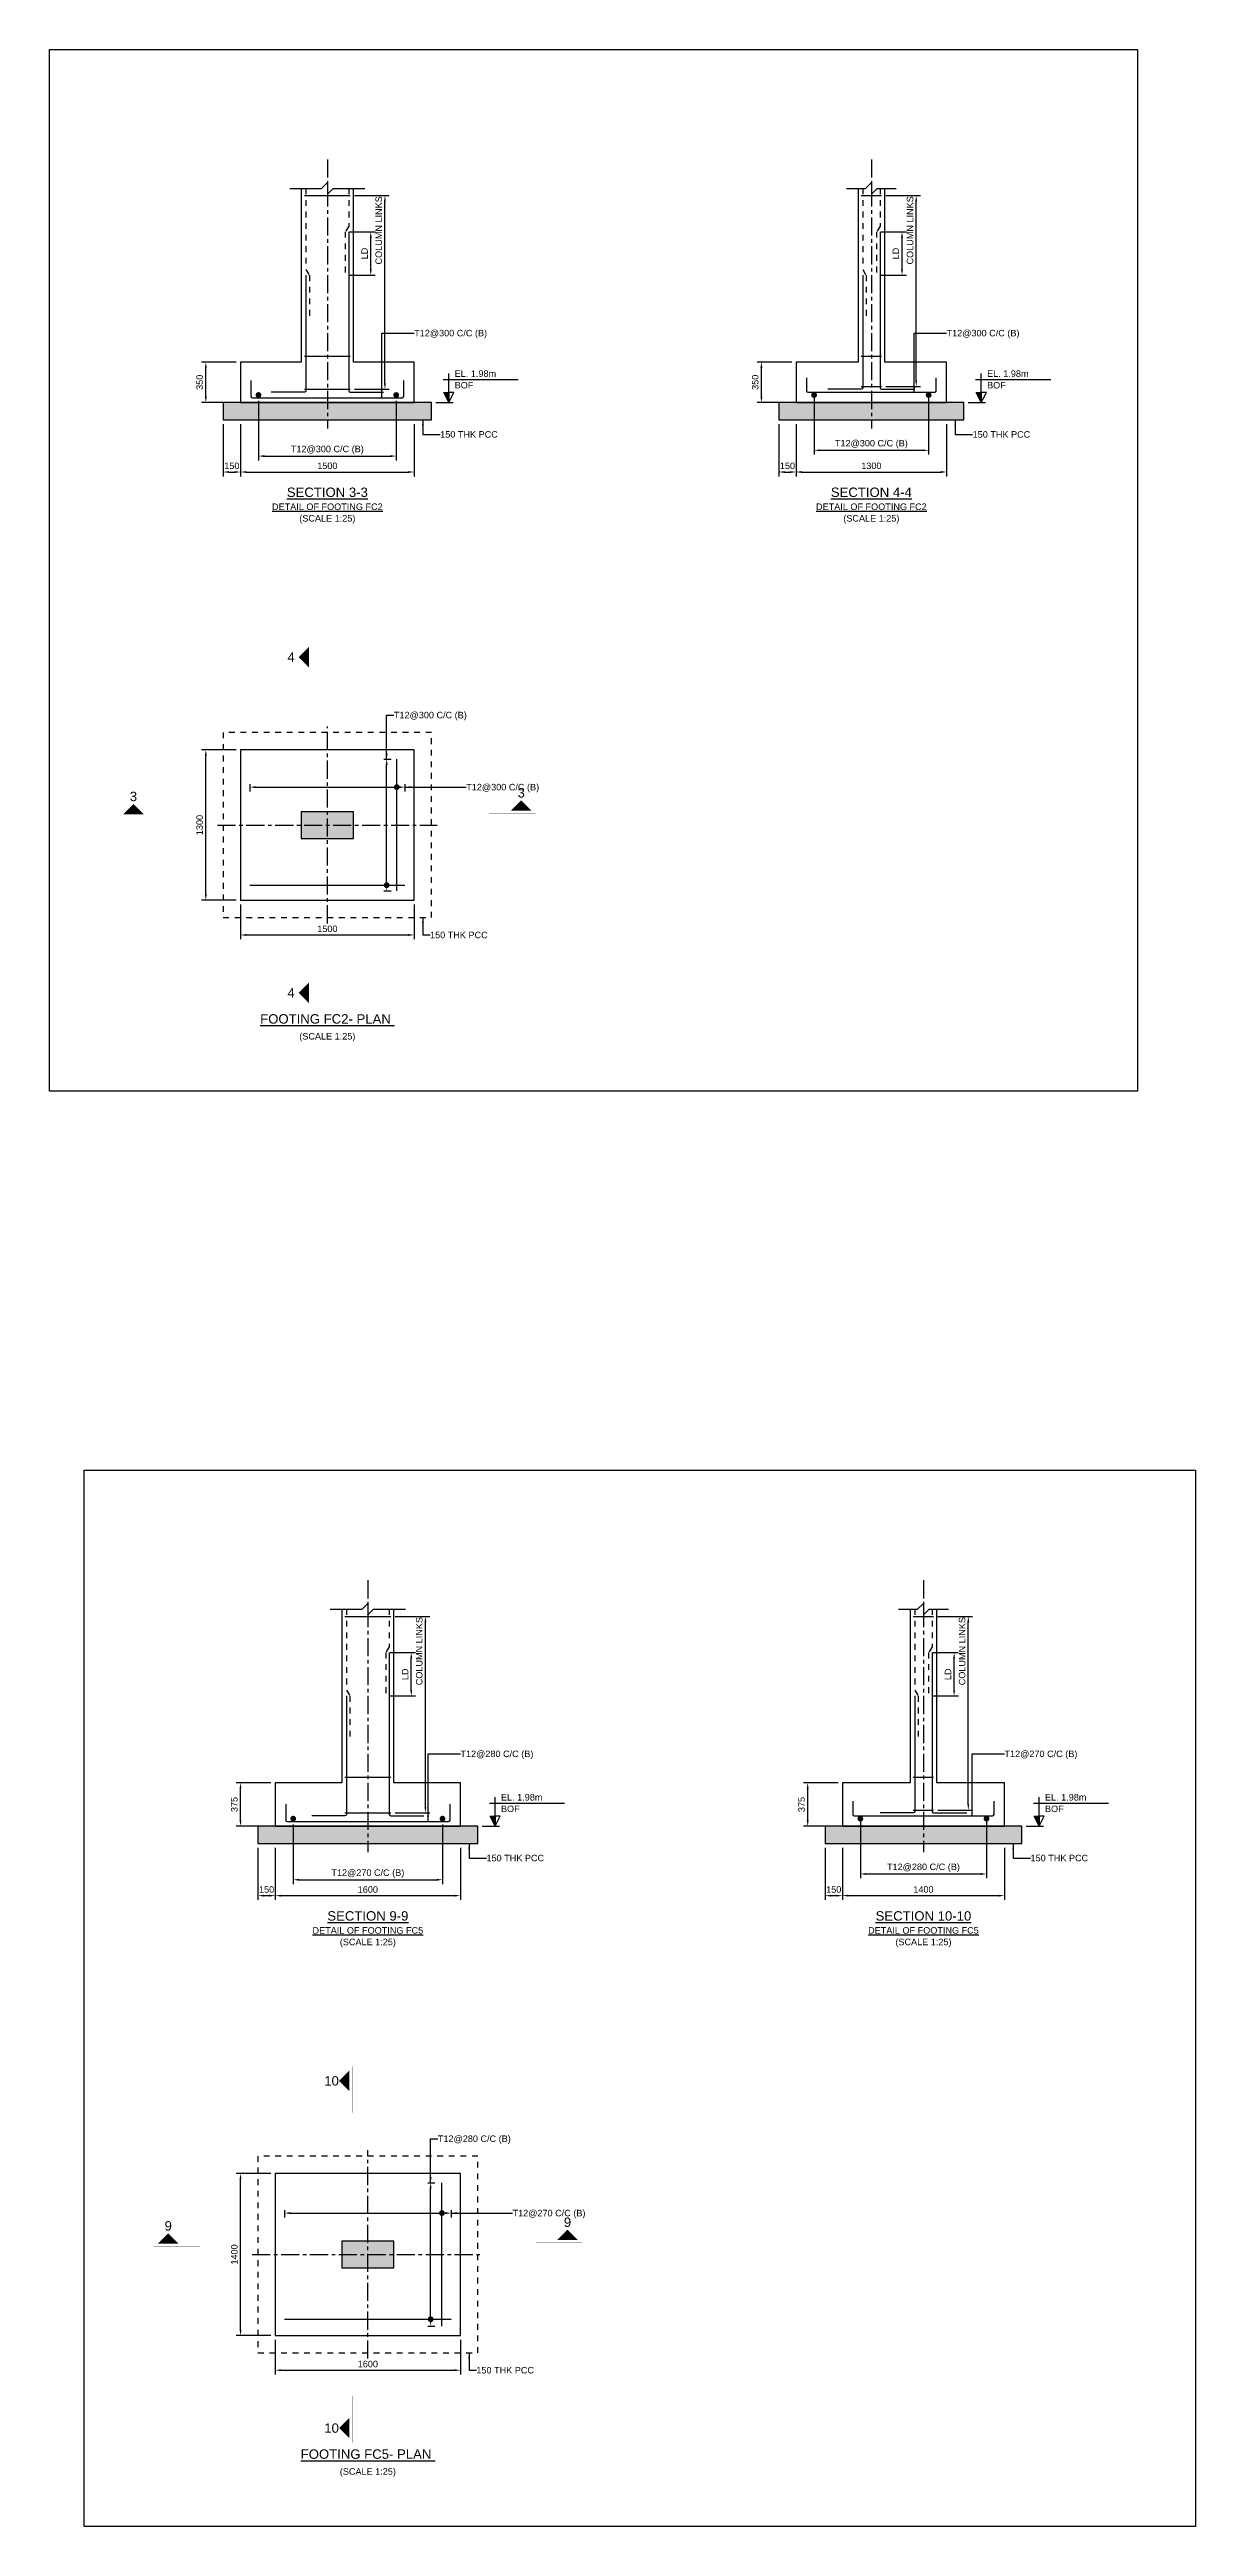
# Model space of a CAD drawing. Header units: inches. Extents: x -5500 to 172521, y -181100 to 5500.
# Drawn here: x 76921 to 116521, y -80100 to 5500 of the extents above; entities that cross this region are included whole.
import ezdxf
from ezdxf.enums import TextEntityAlignment as Align

# ---------------------------------------------------------------- set-up
doc = ezdxf.new("R2010")
doc.units = ezdxf.units.IN
doc.header["$LTSCALE"] = 1000
doc.header["$MEASUREMENT"] = 0
doc.linetypes.add('Cline', pattern=[1, 0.625, -0.125, 0.125, -0.125])
doc.linetypes.add('Dashed', pattern=[0.6, 0.2, -0.2, 0.2])
for name, color, linetype in [('Center Line', 1, 'Continuous'), ('Column', 2, 'Continuous'), ('Concrete Line', 2, 'Continuous'), ('Dim', 31, 'Continuous'), ('Footing', 4, 'Continuous'), ('Labels', 4, 'Continuous'), ('PCC', 5, 'Continuous'), ('Reinforcement', 4, 'Continuous'), ('Section Mark', 5, 'Continuous'), ('Solid', 25, 'Continuous'), ('Text', 31, 'Continuous')]:
    doc.layers.add(name, color=color, linetype=linetype)
doc.styles.add('SC-FTG1', font='SansSerif')
doc.styles.add('SC-FTG2', font='SansSerif')
doc.dimstyles.new('RccFooting', dxfattribs={"dimtxt": 225, "dimasz": 200, "dimexe": 150, "dimexo": 150, "dimgap": 100, "dimtad": 1, "dimtoh": 1, "dimdec": 4, "dimlfac": 0.25, "dimzin": 0, "dimdsep": 46, "dimtxsty": 'SC-FTG2', "dimcen": 0.09, "dimclrd": 8, "dimclre": 8, "dimclrt": 31, "dimadec": 0, "dimazin": 0, "dimtfac": 1, "dimtdec": 0, "dimtix": 1, "dimtofl": 0, "dimtmove": 0, "dimatfit": 3, "dimfxl": 1, "dimtolj": 1, "dimtzin": 0, "dimarcsym": 0})

# ---------------------------------------------------------------- blocks, each defined once
blk = doc.blocks.new('*D47')
at = {"color": 8, "linetype": 'ByBlock', "lineweight": -2}
for p, q in [((83521, -24050), (83521, -25250)), ((89521, -24050), (89521, -25250)), ((83721, -25100), (89321, -25100))]:
    blk.add_line(p, q, dxfattribs=at)
at = {"color": 8}
for points in [[(83521, -25100), (83721, -25067), (83721, -25133)], [(89521, -25100), (89321, -25133), (89321, -25067)]]:
    blk.add_solid(points, dxfattribs=at)
at = {"layer": 'Defpoints', "color": 31}
for p in [(83521, -23900), (89521, -23900), (83521, -25100)]:
    blk.add_point(p, dxfattribs=at)
at = {"color": 31, "insert": (86521, -24888), "char_height": 225, "attachment_point": 5, "style": 'SC-FTG2'}
blk.add_mtext('\\A1;1500', dxfattribs=at)
blk = doc.blocks.new('*D48')
at = {"color": 8, "linetype": 'ByBlock', "lineweight": -2}
for p, q in [((83371, -18700), (82171, -18700)), ((82321, -23700), (82321, -18900)), ((83371, -23900), (82171, -23900))]:
    blk.add_line(p, q, dxfattribs=at)
at = {"color": 8}
for points in [[(82321, -18700), (82354, -18900), (82288, -18900)], [(82321, -23900), (82288, -23700), (82354, -23700)]]:
    blk.add_solid(points, dxfattribs=at)
at = {"layer": 'Defpoints', "color": 31}
for p in [(83521, -18700), (82321, -23900), (83521, -23900)]:
    blk.add_point(p, dxfattribs=at)
at = {"color": 31, "insert": (82108, -21300), "char_height": 225, "attachment_point": 5, "rotation": 90, "style": 'SC-FTG2'}
blk.add_mtext('\\A1;1300', dxfattribs=at)
blk = doc.blocks.new('*D49')
at = {"color": 8, "linetype": 'ByBlock', "lineweight": -2}
for p, q in [((88471, -19020), (88721, -19020)), ((88571, -23380), (88571, -19220)), ((88471, -23580), (88721, -23580))]:
    blk.add_line(p, q, dxfattribs=at)
at = {"color": 8}
for points in [[(88571, -19020), (88604, -19220), (88538, -19220)], [(88571, -23580), (88538, -23380), (88604, -23380)]]:
    blk.add_solid(points, dxfattribs=at)
at = {"layer": 'Defpoints', "color": 31}
for p in [(88321, -19020), (88321, -23580), (88571, -23580)]:
    blk.add_point(p, dxfattribs=at)
blk = doc.blocks.new('*D50')
at = {"color": 8, "linetype": 'ByBlock', "lineweight": -2}
for p, q in [((83841, -19890), (83841, -20140)), ((84041, -19990), (89001, -19990)), ((89201, -19890), (89201, -20140))]:
    blk.add_line(p, q, dxfattribs=at)
at = {"color": 8}
for points in [[(83841, -19990), (84041, -19957), (84041, -20023)], [(89201, -19990), (89001, -20023), (89001, -19957)]]:
    blk.add_solid(points, dxfattribs=at)
at = {"layer": 'Defpoints', "color": 31}
for p in [(83841, -19740), (83841, -19990), (89201, -19740)]:
    blk.add_point(p, dxfattribs=at)
blk = doc.blocks.new('*D51')
at = {"color": 8, "linetype": 'ByBlock', "lineweight": -2}
for p, q in [((82921, -7450), (82921, -9250)), ((83521, -7450), (83521, -9250)), ((83121, -9100), (83321, -9100))]:
    blk.add_line(p, q, dxfattribs=at)
at = {"color": 8}
for points in [[(82921, -9100), (83121, -9067), (83121, -9133)], [(83521, -9100), (83321, -9133), (83321, -9067)]]:
    blk.add_solid(points, dxfattribs=at)
at = {"layer": 'Defpoints', "color": 31}
for p in [(82921, -7300), (83521, -7300), (82921, -9100)]:
    blk.add_point(p, dxfattribs=at)
at = {"color": 31, "insert": (83221, -8888), "char_height": 225, "attachment_point": 5, "style": 'SC-FTG2'}
blk.add_mtext('\\A1;150', dxfattribs=at)
blk = doc.blocks.new('*D52')
at = {"color": 8, "linetype": 'ByBlock', "lineweight": -2}
for p, q in [((83521, -7450), (83521, -9250)), ((89521, -7450), (89521, -9250)), ((83721, -9100), (89321, -9100))]:
    blk.add_line(p, q, dxfattribs=at)
at = {"color": 8}
for points in [[(83521, -9100), (83721, -9067), (83721, -9133)], [(89521, -9100), (89321, -9133), (89321, -9067)]]:
    blk.add_solid(points, dxfattribs=at)
at = {"layer": 'Defpoints', "color": 31}
for p in [(83521, -7300), (89521, -7300), (83521, -9100)]:
    blk.add_point(p, dxfattribs=at)
at = {"color": 31, "insert": (86521, -8888), "char_height": 225, "attachment_point": 5, "style": 'SC-FTG2'}
blk.add_mtext('\\A1;1500', dxfattribs=at)
blk = doc.blocks.new('*D53')
at = {"color": 8, "linetype": 'ByBlock', "lineweight": -2}
for p, q in [((83371, -5300), (82171, -5300)), ((82321, -6500), (82321, -5500)), ((83371, -6700), (82171, -6700))]:
    blk.add_line(p, q, dxfattribs=at)
at = {"color": 8}
for points in [[(82321, -5300), (82354, -5500), (82288, -5500)], [(82321, -6700), (82288, -6500), (82354, -6500)]]:
    blk.add_solid(points, dxfattribs=at)
at = {"layer": 'Defpoints', "color": 31}
for p in [(83521, -5300), (82321, -6700), (83521, -6700)]:
    blk.add_point(p, dxfattribs=at)
at = {"color": 31, "insert": (82108, -6000), "char_height": 225, "attachment_point": 5, "rotation": 90, "style": 'SC-FTG2'}
blk.add_mtext('\\A1;350', dxfattribs=at)
blk = doc.blocks.new('*D54')
at = {"color": 8, "linetype": 'ByBlock', "lineweight": -2}
for p, q in [((84141, -6640), (84141, -8700)), ((88901, -6640), (88901, -8700)), ((84341, -8550), (88701, -8550))]:
    blk.add_line(p, q, dxfattribs=at)
at = {"color": 8}
for points in [[(84141, -8550), (84341, -8517), (84341, -8583)], [(88901, -8550), (88701, -8583), (88701, -8517)]]:
    blk.add_solid(points, dxfattribs=at)
at = {"layer": 'Defpoints', "color": 31}
for p in [(84141, -6490), (88901, -6490), (84141, -8550)]:
    blk.add_point(p, dxfattribs=at)
at = {"color": 31, "insert": (86521, -8338), "char_height": 225, "attachment_point": 5, "style": 'SC-FTG2'}
blk.add_mtext('\\A1;T12@300 C/C (B)', dxfattribs=at)
blk = doc.blocks.new('*D55')
at = {"color": 8, "linetype": 'ByBlock', "lineweight": -2}
for p, q in [((87291, -800), (88171, -800)), ((88021, -2100), (88021, -1000)), ((87291, -2300), (88171, -2300))]:
    blk.add_line(p, q, dxfattribs=at)
at = {"color": 8}
for points in [[(88021, -800), (88054, -1000), (87988, -1000)], [(88021, -2300), (87988, -2100), (88054, -2100)]]:
    blk.add_solid(points, dxfattribs=at)
at = {"layer": 'Defpoints', "color": 31}
for p in [(87141, -800), (87141, -2300), (88021, -2300)]:
    blk.add_point(p, dxfattribs=at)
at = {"color": 31, "insert": (87808, -1550), "char_height": 225, "attachment_point": 5, "rotation": 90, "style": 'SC-FTG2'}
blk.add_mtext('\\A1;LD', dxfattribs=at)
blk = doc.blocks.new('*D56')
at = {"color": 8, "linetype": 'ByBlock', "lineweight": -2}
for p, q in [((87461, 450), (88661, 450)), ((88511, -6040), (88511, 250)), ((87461, -6240), (88661, -6240))]:
    blk.add_line(p, q, dxfattribs=at)
at = {"color": 8}
for points in [[(88511, 450), (88544, 250), (88478, 250)], [(88511, -6240), (88478, -6040), (88544, -6040)]]:
    blk.add_solid(points, dxfattribs=at)
at = {"layer": 'Defpoints', "color": 31}
for p in [(87311, 450), (87311, -6240), (88511, -6240)]:
    blk.add_point(p, dxfattribs=at)
at = {"color": 31, "insert": (88298, -750), "char_height": 225, "attachment_point": 5, "rotation": 90, "style": 'SC-FTG2'}
blk.add_mtext('\\A1;COLUMN LINKS', dxfattribs=at)
blk = doc.blocks.new('*D57')
at = {"color": 8, "linetype": 'ByBlock', "lineweight": -2}
for p, q in [((102121, -7450), (102121, -9250)), ((102721, -7450), (102721, -9250)), ((102321, -9100), (102521, -9100))]:
    blk.add_line(p, q, dxfattribs=at)
at = {"color": 8}
for points in [[(102121, -9100), (102321, -9067), (102321, -9133)], [(102721, -9100), (102521, -9133), (102521, -9067)]]:
    blk.add_solid(points, dxfattribs=at)
at = {"layer": 'Defpoints', "color": 31}
for p in [(102121, -7300), (102721, -7300), (102121, -9100)]:
    blk.add_point(p, dxfattribs=at)
at = {"color": 31, "insert": (102421, -8888), "char_height": 225, "attachment_point": 5, "style": 'SC-FTG2'}
blk.add_mtext('\\A1;150', dxfattribs=at)
blk = doc.blocks.new('*D58')
at = {"color": 8, "linetype": 'ByBlock', "lineweight": -2}
for p, q in [((102721, -7450), (102721, -9250)), ((107921, -7450), (107921, -9250)), ((102921, -9100), (107721, -9100))]:
    blk.add_line(p, q, dxfattribs=at)
at = {"color": 8}
for points in [[(102721, -9100), (102921, -9067), (102921, -9133)], [(107921, -9100), (107721, -9133), (107721, -9067)]]:
    blk.add_solid(points, dxfattribs=at)
at = {"layer": 'Defpoints', "color": 31}
for p in [(102721, -7300), (107921, -7300), (102721, -9100)]:
    blk.add_point(p, dxfattribs=at)
at = {"color": 31, "insert": (105321, -8888), "char_height": 225, "attachment_point": 5, "style": 'SC-FTG2'}
blk.add_mtext('\\A1;1300', dxfattribs=at)
blk = doc.blocks.new('*D59')
at = {"color": 8, "linetype": 'ByBlock', "lineweight": -2}
for p, q in [((102571, -5300), (101371, -5300)), ((101521, -6500), (101521, -5500)), ((102571, -6700), (101371, -6700))]:
    blk.add_line(p, q, dxfattribs=at)
at = {"color": 8}
for points in [[(101521, -5300), (101554, -5500), (101488, -5500)], [(101521, -6700), (101488, -6500), (101554, -6500)]]:
    blk.add_solid(points, dxfattribs=at)
at = {"layer": 'Defpoints', "color": 31}
for p in [(102721, -5300), (101521, -6700), (102721, -6700)]:
    blk.add_point(p, dxfattribs=at)
at = {"color": 31, "insert": (101308, -6000), "char_height": 225, "attachment_point": 5, "rotation": 90, "style": 'SC-FTG2'}
blk.add_mtext('\\A1;350', dxfattribs=at)
blk = doc.blocks.new('*D60')
at = {"color": 8, "linetype": 'ByBlock', "lineweight": -2}
for p, q in [((103341, -6440), (103341, -8500)), ((107301, -6440), (107301, -8500)), ((103541, -8350), (107101, -8350))]:
    blk.add_line(p, q, dxfattribs=at)
at = {"color": 8}
for points in [[(103341, -8350), (103541, -8317), (103541, -8383)], [(107301, -8350), (107101, -8383), (107101, -8317)]]:
    blk.add_solid(points, dxfattribs=at)
at = {"layer": 'Defpoints', "color": 31}
for p in [(103341, -6290), (107301, -6290), (103341, -8350)]:
    blk.add_point(p, dxfattribs=at)
at = {"color": 31, "insert": (105321, -8138), "char_height": 225, "attachment_point": 5, "style": 'SC-FTG2'}
blk.add_mtext('\\A1;T12@300 C/C (B)', dxfattribs=at)
blk = doc.blocks.new('*D61')
at = {"color": 8, "linetype": 'ByBlock', "lineweight": -2}
for p, q in [((105651, -800), (106531, -800)), ((106381, -2100), (106381, -1000)), ((105651, -2300), (106531, -2300))]:
    blk.add_line(p, q, dxfattribs=at)
at = {"color": 8}
for points in [[(106381, -800), (106414, -1000), (106348, -1000)], [(106381, -2300), (106348, -2100), (106414, -2100)]]:
    blk.add_solid(points, dxfattribs=at)
at = {"layer": 'Defpoints', "color": 31}
for p in [(105501, -800), (105501, -2300), (106381, -2300)]:
    blk.add_point(p, dxfattribs=at)
at = {"color": 31, "insert": (106168, -1550), "char_height": 225, "attachment_point": 5, "rotation": 90, "style": 'SC-FTG2'}
blk.add_mtext('\\A1;LD', dxfattribs=at)
blk = doc.blocks.new('*D62')
at = {"color": 8, "linetype": 'ByBlock', "lineweight": -2}
for p, q in [((105821, 450), (107021, 450)), ((106871, -5940), (106871, 250)), ((105821, -6140), (107021, -6140))]:
    blk.add_line(p, q, dxfattribs=at)
at = {"color": 8}
for points in [[(106871, 450), (106904, 250), (106838, 250)], [(106871, -6140), (106838, -5940), (106904, -5940)]]:
    blk.add_solid(points, dxfattribs=at)
at = {"layer": 'Defpoints', "color": 31}
for p in [(105671, 450), (105671, -6140), (106871, -6140)]:
    blk.add_point(p, dxfattribs=at)
at = {"color": 31, "insert": (106658, -750), "char_height": 225, "attachment_point": 5, "rotation": 90, "style": 'SC-FTG2'}
blk.add_mtext('\\A1;COLUMN LINKS', dxfattribs=at)
blk = doc.blocks.new('*D95')
at = {"color": 8, "linetype": 'ByBlock', "lineweight": -2}
for p, q in [((84721, -73650), (84721, -74850)), ((91121, -73650), (91121, -74850)), ((84921, -74700), (90921, -74700))]:
    blk.add_line(p, q, dxfattribs=at)
at = {"color": 8}
for points in [[(84721, -74700), (84921, -74667), (84921, -74733)], [(91121, -74700), (90921, -74733), (90921, -74667)]]:
    blk.add_solid(points, dxfattribs=at)
at = {"layer": 'Defpoints', "color": 31}
for p in [(84721, -73500), (91121, -73500), (84721, -74700)]:
    blk.add_point(p, dxfattribs=at)
at = {"color": 31, "insert": (87921, -74488), "char_height": 225, "attachment_point": 5, "style": 'SC-FTG2'}
blk.add_mtext('\\A1;1600', dxfattribs=at)
blk = doc.blocks.new('*D96')
at = {"color": 8, "linetype": 'ByBlock', "lineweight": -2}
for p, q in [((84571, -67900), (83371, -67900)), ((83521, -73300), (83521, -68100)), ((84571, -73500), (83371, -73500))]:
    blk.add_line(p, q, dxfattribs=at)
at = {"color": 8}
for points in [[(83521, -67900), (83554, -68100), (83488, -68100)], [(83521, -73500), (83488, -73300), (83554, -73300)]]:
    blk.add_solid(points, dxfattribs=at)
at = {"layer": 'Defpoints', "color": 31}
for p in [(84721, -67900), (83521, -73500), (84721, -73500)]:
    blk.add_point(p, dxfattribs=at)
at = {"color": 31, "insert": (83308, -70700), "char_height": 225, "attachment_point": 5, "rotation": 90, "style": 'SC-FTG2'}
blk.add_mtext('\\A1;1400', dxfattribs=at)
blk = doc.blocks.new('*D97')
at = {"color": 8, "linetype": 'ByBlock', "lineweight": -2}
for p, q in [((89991, -68220), (90241, -68220)), ((90091, -72980), (90091, -68420)), ((89991, -73180), (90241, -73180))]:
    blk.add_line(p, q, dxfattribs=at)
at = {"color": 8}
for points in [[(90091, -68220), (90124, -68420), (90058, -68420)], [(90091, -73180), (90058, -72980), (90124, -72980)]]:
    blk.add_solid(points, dxfattribs=at)
at = {"layer": 'Defpoints', "color": 31}
for p in [(89841, -68220), (89841, -73180), (90091, -73180)]:
    blk.add_point(p, dxfattribs=at)
blk = doc.blocks.new('*D98')
at = {"color": 8, "linetype": 'ByBlock', "lineweight": -2}
for p, q in [((85041, -69170), (85041, -69420)), ((85241, -69270), (90601, -69270)), ((90801, -69170), (90801, -69420))]:
    blk.add_line(p, q, dxfattribs=at)
at = {"color": 8}
for points in [[(85041, -69270), (85241, -69237), (85241, -69303)], [(90801, -69270), (90601, -69303), (90601, -69237)]]:
    blk.add_solid(points, dxfattribs=at)
at = {"layer": 'Defpoints', "color": 31}
for p in [(85041, -69020), (85041, -69270), (90801, -69020)]:
    blk.add_point(p, dxfattribs=at)
blk = doc.blocks.new('*D99')
at = {"color": 8, "linetype": 'ByBlock', "lineweight": -2}
for p, q in [((84121, -56650), (84121, -58450)), ((84721, -56650), (84721, -58450)), ((84321, -58300), (84521, -58300))]:
    blk.add_line(p, q, dxfattribs=at)
at = {"color": 8}
for points in [[(84121, -58300), (84321, -58267), (84321, -58333)], [(84721, -58300), (84521, -58333), (84521, -58267)]]:
    blk.add_solid(points, dxfattribs=at)
at = {"layer": 'Defpoints', "color": 31}
for p in [(84121, -56500), (84721, -56500), (84121, -58300)]:
    blk.add_point(p, dxfattribs=at)
at = {"color": 31, "insert": (84421, -58088), "char_height": 225, "attachment_point": 5, "style": 'SC-FTG2'}
blk.add_mtext('\\A1;150', dxfattribs=at)
blk = doc.blocks.new('*D100')
at = {"color": 8, "linetype": 'ByBlock', "lineweight": -2}
for p, q in [((84721, -56650), (84721, -58450)), ((91121, -56650), (91121, -58450)), ((84921, -58300), (90921, -58300))]:
    blk.add_line(p, q, dxfattribs=at)
at = {"color": 8}
for points in [[(84721, -58300), (84921, -58267), (84921, -58333)], [(91121, -58300), (90921, -58333), (90921, -58267)]]:
    blk.add_solid(points, dxfattribs=at)
at = {"layer": 'Defpoints', "color": 31}
for p in [(84721, -56500), (91121, -56500), (84721, -58300)]:
    blk.add_point(p, dxfattribs=at)
at = {"color": 31, "insert": (87921, -58088), "char_height": 225, "attachment_point": 5, "style": 'SC-FTG2'}
blk.add_mtext('\\A1;1600', dxfattribs=at)
blk = doc.blocks.new('*D101')
at = {"color": 8, "linetype": 'ByBlock', "lineweight": -2}
for p, q in [((84571, -54400), (83371, -54400)), ((83521, -55700), (83521, -54600)), ((84571, -55900), (83371, -55900))]:
    blk.add_line(p, q, dxfattribs=at)
at = {"color": 8}
for points in [[(83521, -54400), (83554, -54600), (83488, -54600)], [(83521, -55900), (83488, -55700), (83554, -55700)]]:
    blk.add_solid(points, dxfattribs=at)
at = {"layer": 'Defpoints', "color": 31}
for p in [(84721, -54400), (83521, -55900), (84721, -55900)]:
    blk.add_point(p, dxfattribs=at)
at = {"color": 31, "insert": (83308, -55150), "char_height": 225, "attachment_point": 5, "rotation": 90, "style": 'SC-FTG2'}
blk.add_mtext('\\A1;375', dxfattribs=at)
blk = doc.blocks.new('*D102')
at = {"color": 8, "linetype": 'ByBlock', "lineweight": -2}
for p, q in [((85341, -55840), (85341, -57900)), ((90501, -55840), (90501, -57900)), ((85541, -57750), (90301, -57750))]:
    blk.add_line(p, q, dxfattribs=at)
at = {"color": 8}
for points in [[(85341, -57750), (85541, -57717), (85541, -57783)], [(90501, -57750), (90301, -57783), (90301, -57717)]]:
    blk.add_solid(points, dxfattribs=at)
at = {"layer": 'Defpoints', "color": 31}
for p in [(85341, -55690), (90501, -55690), (85341, -57750)]:
    blk.add_point(p, dxfattribs=at)
at = {"color": 31, "insert": (87921, -57538), "char_height": 225, "attachment_point": 5, "style": 'SC-FTG2'}
blk.add_mtext('\\A1;T12@270 C/C (B)', dxfattribs=at)
blk = doc.blocks.new('*D103')
at = {"color": 8, "linetype": 'ByBlock', "lineweight": -2}
for p, q in [((88691, -49900), (89571, -49900)), ((89421, -51200), (89421, -50100)), ((88691, -51400), (89571, -51400))]:
    blk.add_line(p, q, dxfattribs=at)
at = {"color": 8}
for points in [[(89421, -49900), (89454, -50100), (89388, -50100)], [(89421, -51400), (89388, -51200), (89454, -51200)]]:
    blk.add_solid(points, dxfattribs=at)
at = {"layer": 'Defpoints', "color": 31}
for p in [(88541, -49900), (88541, -51400), (89421, -51400)]:
    blk.add_point(p, dxfattribs=at)
at = {"color": 31, "insert": (89208, -50650), "char_height": 225, "attachment_point": 5, "rotation": 90, "style": 'SC-FTG2'}
blk.add_mtext('\\A1;LD', dxfattribs=at)
blk = doc.blocks.new('*D104')
at = {"color": 8, "linetype": 'ByBlock', "lineweight": -2}
for p, q in [((88861, -48650), (90061, -48650)), ((89911, -55240), (89911, -48850)), ((88861, -55440), (90061, -55440))]:
    blk.add_line(p, q, dxfattribs=at)
at = {"color": 8}
for points in [[(89911, -48650), (89944, -48850), (89878, -48850)], [(89911, -55440), (89878, -55240), (89944, -55240)]]:
    blk.add_solid(points, dxfattribs=at)
at = {"layer": 'Defpoints', "color": 31}
for p in [(88711, -48650), (88711, -55440), (89911, -55440)]:
    blk.add_point(p, dxfattribs=at)
at = {"color": 31, "insert": (89698, -49850), "char_height": 225, "attachment_point": 5, "rotation": 90, "style": 'SC-FTG2'}
blk.add_mtext('\\A1;COLUMN LINKS', dxfattribs=at)
blk = doc.blocks.new('*D105')
at = {"color": 8, "linetype": 'ByBlock', "lineweight": -2}
for p, q in [((103721, -56650), (103721, -58450)), ((104321, -56650), (104321, -58450)), ((103921, -58300), (104121, -58300))]:
    blk.add_line(p, q, dxfattribs=at)
at = {"color": 8}
for points in [[(103721, -58300), (103921, -58267), (103921, -58333)], [(104321, -58300), (104121, -58333), (104121, -58267)]]:
    blk.add_solid(points, dxfattribs=at)
at = {"layer": 'Defpoints', "color": 31}
for p in [(103721, -56500), (104321, -56500), (103721, -58300)]:
    blk.add_point(p, dxfattribs=at)
at = {"color": 31, "insert": (104021, -58088), "char_height": 225, "attachment_point": 5, "style": 'SC-FTG2'}
blk.add_mtext('\\A1;150', dxfattribs=at)
blk = doc.blocks.new('*D106')
at = {"color": 8, "linetype": 'ByBlock', "lineweight": -2}
for p, q in [((104321, -56650), (104321, -58450)), ((109921, -56650), (109921, -58450)), ((104521, -58300), (109721, -58300))]:
    blk.add_line(p, q, dxfattribs=at)
at = {"color": 8}
for points in [[(104321, -58300), (104521, -58267), (104521, -58333)], [(109921, -58300), (109721, -58333), (109721, -58267)]]:
    blk.add_solid(points, dxfattribs=at)
at = {"layer": 'Defpoints', "color": 31}
for p in [(104321, -56500), (109921, -56500), (104321, -58300)]:
    blk.add_point(p, dxfattribs=at)
at = {"color": 31, "insert": (107121, -58088), "char_height": 225, "attachment_point": 5, "style": 'SC-FTG2'}
blk.add_mtext('\\A1;1400', dxfattribs=at)
blk = doc.blocks.new('*D107')
at = {"color": 8, "linetype": 'ByBlock', "lineweight": -2}
for p, q in [((104171, -54400), (102971, -54400)), ((103121, -55700), (103121, -54600)), ((104171, -55900), (102971, -55900))]:
    blk.add_line(p, q, dxfattribs=at)
at = {"color": 8}
for points in [[(103121, -54400), (103154, -54600), (103088, -54600)], [(103121, -55900), (103088, -55700), (103154, -55700)]]:
    blk.add_solid(points, dxfattribs=at)
at = {"layer": 'Defpoints', "color": 31}
for p in [(104321, -54400), (103121, -55900), (104321, -55900)]:
    blk.add_point(p, dxfattribs=at)
at = {"color": 31, "insert": (102908, -55150), "char_height": 225, "attachment_point": 5, "rotation": 90, "style": 'SC-FTG2'}
blk.add_mtext('\\A1;375', dxfattribs=at)
blk = doc.blocks.new('*D108')
at = {"color": 8, "linetype": 'ByBlock', "lineweight": -2}
for p, q in [((104941, -55640), (104941, -57700)), ((109301, -55640), (109301, -57700)), ((105141, -57550), (109101, -57550))]:
    blk.add_line(p, q, dxfattribs=at)
at = {"color": 8}
for points in [[(104941, -57550), (105141, -57517), (105141, -57583)], [(109301, -57550), (109101, -57583), (109101, -57517)]]:
    blk.add_solid(points, dxfattribs=at)
at = {"layer": 'Defpoints', "color": 31}
for p in [(104941, -55490), (109301, -55490), (104941, -57550)]:
    blk.add_point(p, dxfattribs=at)
at = {"color": 31, "insert": (107121, -57338), "char_height": 225, "attachment_point": 5, "style": 'SC-FTG2'}
blk.add_mtext('\\A1;T12@280 C/C (B)', dxfattribs=at)
blk = doc.blocks.new('*D109')
at = {"color": 8, "linetype": 'ByBlock', "lineweight": -2}
for p, q in [((107451, -49900), (108331, -49900)), ((108181, -51200), (108181, -50100)), ((107451, -51400), (108331, -51400))]:
    blk.add_line(p, q, dxfattribs=at)
at = {"color": 8}
for points in [[(108181, -49900), (108214, -50100), (108148, -50100)], [(108181, -51400), (108148, -51200), (108214, -51200)]]:
    blk.add_solid(points, dxfattribs=at)
at = {"layer": 'Defpoints', "color": 31}
for p in [(107301, -49900), (107301, -51400), (108181, -51400)]:
    blk.add_point(p, dxfattribs=at)
at = {"color": 31, "insert": (107968, -50650), "char_height": 225, "attachment_point": 5, "rotation": 90, "style": 'SC-FTG2'}
blk.add_mtext('\\A1;LD', dxfattribs=at)
blk = doc.blocks.new('*D110')
at = {"color": 8, "linetype": 'ByBlock', "lineweight": -2}
for p, q in [((107621, -48650), (108821, -48650)), ((108671, -55140), (108671, -48850)), ((107621, -55340), (108821, -55340))]:
    blk.add_line(p, q, dxfattribs=at)
at = {"color": 8}
for points in [[(108671, -48650), (108704, -48850), (108638, -48850)], [(108671, -55340), (108638, -55140), (108704, -55140)]]:
    blk.add_solid(points, dxfattribs=at)
at = {"layer": 'Defpoints', "color": 31}
for p in [(107471, -48650), (107471, -55340), (108671, -55340)]:
    blk.add_point(p, dxfattribs=at)
at = {"color": 31, "insert": (108458, -49850), "char_height": 225, "attachment_point": 5, "rotation": 90, "style": 'SC-FTG2'}
blk.add_mtext('\\A1;COLUMN LINKS', dxfattribs=at)

msp = doc.modelspace()

# ---------------------------------------------------------------- hatches: boundary and pattern name
at = {"layer": 'Solid'}
for points in [[(82921, -7300), (90121, -7300), (90121, -6700), (82921, -6700)], [(90721, -6700), (90546, -6350), (90721, -6350)], [(102121, -7300), (108521, -7300), (108521, -6700), (102121, -6700)], [(109121, -6700), (108946, -6350), (109121, -6350)], [(85881, -15150), (85531, -15500), (85881, -15850), (85881, -15150)], [(93571, -20800), (93221, -20450), (92871, -20800), (93571, -20800)], [(79471, -20924), (79821, -20574), (80171, -20924), (79471, -20924)], [(85621, -21760), (87421, -21760), (87421, -20840), (85621, -20840)], [(85881, -27450), (85531, -27100), (85881, -26750), (85881, -27450)], [(92321, -55900), (92146, -55550), (92321, -55550)], [(111121, -55900), (110946, -55550), (111121, -55550)], [(84121, -56500), (91721, -56500), (91721, -55900), (84121, -55900)], [(103721, -56500), (110521, -56500), (110521, -55900), (103721, -55900)], [(87281, -64350), (86931, -64700), (87281, -65050), (87281, -64350)], [(80671, -70324), (81021, -69974), (81371, -70324), (80671, -70324)], [(95171, -70200), (94821, -69850), (94471, -70200), (95171, -70200)], [(87021, -71160), (88821, -71160), (88821, -70240), (87021, -70240)], [(87281, -77050), (86931, -76700), (87281, -76350), (87281, -77050)]]:
    msp.add_hatch(color=256, dxfattribs=at).paths.add_polyline_path(points, flags=0)

# ---------------------------------------------------------------- linework, layer by layer
for points in [[(76921, -30500), (76921, 5500), (114521, 5500), (114521, -30500), (76921, -30500)], [(78121, -80100), (78121, -43600), (116521, -43600), (116521, -80100), (78121, -80100)]]:
    msp.add_lwpolyline(points)
at = {"layer": 'Center Line', "linetype": 'Cline'}
for points in [[(86521, 1700), (86521, -7600)], [(105321, 1700), (105321, -7600)], [(86521, -24700), (86521, -17900)], [(82721, -21300), (90321, -21300)], [(87921, -47400), (87921, -56800)], [(107121, -47400), (107121, -56800)], [(87921, -74300), (87921, -67100)], [(83921, -70700), (91921, -70700)]]:
    msp.add_lwpolyline(points, dxfattribs=at)
at = {"layer": 'Column'}
for points in [[(85621, -21760), (87421, -21760), (87421, -20840), (85621, -20840), (85621, -21760)], [(87021, -71160), (88821, -71160), (88821, -70240), (87021, -70240), (87021, -71160)]]:
    msp.add_lwpolyline(points, dxfattribs=at)
at = {"layer": 'Concrete Line'}
for points in [[(85221, 700), (86321, 700), (86521, 900), (86521, 500), (86721, 700), (87821, 700)], [(104461, 700), (105121, 700), (105321, 900), (105321, 500), (105521, 700), (106181, 700)], [(85621, 700), (85621, -5300), (83521, -5300), (83521, -6700), (89521, -6700), (89521, -5300), (87421, -5300), (87421, 700)], [(104861, 700), (104861, -5300), (102721, -5300), (102721, -6700), (107921, -6700), (107921, -5300), (105781, -5300), (105781, 700)], [(87021, -48400), (87021, -54400), (84721, -54400), (84721, -55900), (91121, -55900), (91121, -54400), (88821, -54400), (88821, -48400)], [(86621, -48400), (87721, -48400), (87921, -48200), (87921, -48600), (88121, -48400), (89221, -48400)], [(106661, -48400), (106661, -54400), (104321, -54400), (104321, -55900), (109921, -55900), (109921, -54400), (107581, -54400), (107581, -48400)], [(106261, -48400), (106921, -48400), (107121, -48200), (107121, -48600), (107321, -48400), (107981, -48400)]]:
    msp.add_lwpolyline(points, dxfattribs=at)
at = {"layer": 'Dim', "color": 8, "const_width": 100}
for points in [[(88871, -19990, 1), (88971, -19990, 1)], [(88521, -23380, 1), (88621, -23380, 1)], [(90431, -69270, 1), (90531, -69270, 1)], [(90041, -72940, 1), (90141, -72940, 1)]]:
    msp.add_lwpolyline(points, format="xyb", close=True, dxfattribs=at)
at = {"layer": 'Footing'}
for points in [[(83521, -23900), (89521, -23900), (89521, -18700), (83521, -18700), (83521, -23900)], [(84721, -73500), (91121, -73500), (91121, -67900), (84721, -67900), (84721, -73500)]]:
    msp.add_lwpolyline(points, dxfattribs=at)
at = {"layer": 'PCC'}
for points in [[(82921, -7300), (90121, -7300), (90121, -6700), (82921, -6700), (82921, -7300)], [(102121, -7300), (108521, -7300), (108521, -6700), (102121, -6700), (102121, -7300)], [(84121, -56500), (91721, -56500), (91721, -55900), (84121, -55900), (84121, -56500)], [(103721, -56500), (110521, -56500), (110521, -55900), (103721, -55900), (103721, -56500)]]:
    msp.add_lwpolyline(points, dxfattribs=at)
at = {"layer": 'PCC', "linetype": 'Dashed'}
for points in [[(82921, -24500), (90121, -24500), (90121, -18100), (82921, -18100), (82921, -24500)], [(84121, -74100), (91721, -74100), (91721, -67300), (84121, -67300), (84121, -74100)]]:
    msp.add_lwpolyline(points, dxfattribs=at)
at = {"layer": 'Reinforcement'}
for points in [[(85731, 450), (87311, 450)], [(104971, 450), (105671, 450)], [(85731, -5100), (87311, -5100)], [(104971, -5100), (105671, -5100)], [(85731, -6240), (87311, -6240)], [(104971, -6140), (105671, -6140)], [(88921, -23580), (88921, -19020)], [(83841, -23380), (89201, -23380)], [(87131, -48650), (88711, -48650)], [(106771, -48650), (107471, -48650)], [(87131, -54200), (88711, -54200)], [(106771, -54200), (107471, -54200)], [(87131, -55440), (88711, -55440)], [(106771, -55340), (107471, -55340)], [(90481, -73180), (90481, -68220)], [(85041, -72940), (90801, -72940)]]:
    msp.add_lwpolyline(points, dxfattribs=at)
at = {"layer": 'Reinforcement', "linetype": 'Dashed'}
for points in [[(85781, 700), (85781, -2100), (85901, -2300), (85901, -3800)], [(87261, 700), (87261, -600), (87141, -800), (87141, -2300)], [(105021, 700), (105021, -2100), (105141, -2300), (105141, -3800)], [(105621, 700), (105621, -600), (105501, -800), (105501, -2300)], [(87181, -48400), (87181, -51200), (87301, -51400), (87301, -52900)], [(88661, -48400), (88661, -49700), (88541, -49900), (88541, -51400)], [(106821, -48400), (106821, -51200), (106941, -51400), (106941, -52900)], [(107421, -48400), (107421, -49700), (107301, -49900), (107301, -51400)]]:
    msp.add_lwpolyline(points, dxfattribs=at)
at = {"layer": 'Reinforcement'}
for points in [[(87261, -800), (87261, -6290, 0.4), (87311, -6340), (88461, -6340, 0.4), (88461, -6340), (88461, -6340)], [(105621, -800), (105621, -6190, 0.4), (105671, -6240), (106821, -6240, 0.4), (106821, -6240), (106821, -6240)], [(85781, -2300), (85781, -6290, -0.4), (85731, -6340), (84581, -6340, 0.4), (84581, -6340), (84581, -6340)], [(105021, -2300), (105021, -6190, -0.4), (104971, -6240), (103821, -6240, 0.4), (103821, -6240), (103821, -6240)], [(83881, -5940), (83881, -6490, 0.4), (83931, -6540), (89111, -6540, 0.4), (89161, -6490), (89161, -5940)], [(103081, -5840), (103081, -6290, 0.4), (103131, -6340), (107511, -6340, 0.4), (107561, -6290), (107561, -5840)], [(88661, -49900), (88661, -55490, 0.4), (88711, -55540), (89861, -55540, 0.4), (89861, -55540), (89861, -55540)], [(107421, -49900), (107421, -55390, 0.4), (107471, -55440), (108621, -55440, 0.4), (108621, -55440), (108621, -55440)], [(87181, -51400), (87181, -55490, -0.4), (87131, -55540), (85981, -55540, 0.4), (85981, -55540), (85981, -55540)], [(106821, -51400), (106821, -55390, -0.4), (106771, -55440), (105621, -55440, 0.4), (105621, -55440), (105621, -55440)], [(85081, -55140), (85081, -55690, 0.4), (85131, -55740), (90711, -55740, 0.4), (90761, -55690), (90761, -55140)], [(104681, -55040), (104681, -55490, 0.4), (104731, -55540), (109511, -55540, 0.4), (109561, -55490), (109561, -55040)]]:
    msp.add_lwpolyline(points, format="xyb", dxfattribs=at)
at = {"layer": 'Reinforcement', "const_width": 100}
for points in [[(84091, -6440, 1), (84191, -6440, 1)], [(88851, -6440, 1), (88951, -6440, 1)], [(103291, -6440, 1), (103391, -6440, 1)], [(107251, -6440, 1), (107351, -6440, 1)], [(85291, -55640, 1), (85391, -55640, 1)], [(90451, -55640, 1), (90551, -55640, 1)], [(104891, -55640, 1), (104991, -55640, 1)], [(109251, -55640, 1), (109351, -55640, 1)]]:
    msp.add_lwpolyline(points, format="xyb", close=True, dxfattribs=at)
at = {"layer": 'Section Mark'}
for p, q in [((90271, -6700), (90871, -6700)), ((108671, -6700), (109271, -6700)), ((91871, -55900), (92471, -55900)), ((110671, -55900), (111271, -55900))]:
    msp.add_line(p, q, dxfattribs=at)
for points in [[(90521, -5900), (93121, -5900)], [(90721, -6700), (90721, -5700)], [(108921, -5900), (111521, -5900)], [(109121, -6700), (109121, -5700)], [(90721, -6700), (90546, -6350), (90721, -6350), (90721, -6700)], [(90721, -6700), (90896, -6350), (90721, -6350), (90721, -6700)], [(109121, -6700), (108946, -6350), (109121, -6350), (109121, -6700)], [(109121, -6700), (109296, -6350), (109121, -6350), (109121, -6700)], [(92121, -55100), (94721, -55100)], [(92321, -55900), (92146, -55550), (92321, -55550), (92321, -55900)], [(92321, -55900), (92321, -54900)], [(92321, -55900), (92496, -55550), (92321, -55550), (92321, -55900)], [(110921, -55100), (113521, -55100)], [(111121, -55900), (110946, -55550), (111121, -55550), (111121, -55900)], [(111121, -55900), (111121, -54900)], [(111121, -55900), (111296, -55550), (111121, -55550), (111121, -55900)]]:
    msp.add_lwpolyline(points, dxfattribs=at)
at = {"layer": 'Section Mark', "const_width": 5}
for points in [[(85881, -15150), (85531, -15500), (85881, -15850), (85881, -15150)], [(85981, -16600), (85981, -15000)], [(93571, -20800), (93221, -20450), (92871, -20800), (93571, -20800)], [(80921, -21024), (79321, -21024)], [(79471, -20924), (79821, -20574), (80171, -20924), (79471, -20924)], [(92121, -20900), (93721, -20900)], [(85981, -26000), (85981, -27600)], [(85881, -27450), (85531, -27100), (85881, -26750), (85881, -27450)], [(87381, -65800), (87381, -64200)], [(87281, -64350), (86931, -64700), (87281, -65050), (87281, -64350)], [(80671, -70324), (81021, -69974), (81371, -70324), (80671, -70324)], [(95171, -70200), (94821, -69850), (94471, -70200), (95171, -70200)], [(82121, -70424), (80521, -70424)], [(93721, -70300), (95321, -70300)], [(87381, -75600), (87381, -77200)], [(87281, -77050), (86931, -76700), (87281, -76350), (87281, -77050)]]:
    msp.add_lwpolyline(points, dxfattribs=at)

# ---------------------------------------------------------------- texts
at = {"layer": 'Dim', "style": 'SC-FTG2'}
for s, p in [('T12@300 C/C (B)', (89521, -4300)), ('T12@300 C/C (B)', (107921, -4300)), ('150 THK PCC', (90421, -7800)), ('150 THK PCC', (108821, -7800)), ('150 THK PCC', (90071, -25100)), ('T12@280 C/C (B)', (91121, -53400)), ('T12@270 C/C (B)', (109921, -53400)), ('150 THK PCC', (92021, -57000)), ('150 THK PCC', (110821, -57000)), ('150 THK PCC', (91671, -74700))]:
    msp.add_text(s, height=225, dxfattribs=at).set_placement(p, align=Align.MIDDLE_LEFT)
at = {"layer": 'Labels', "style": 'SC-FTG1'}
for s, p in [('%%USECTION 3-3', (86521, -9800)), ('%%USECTION 4-4', (105321, -9800)), ('%%uFOOTING FC2- PLAN ', (86521, -28000)), ('%%USECTION 9-9', (87921, -59000)), ('%%USECTION 10-10', (107121, -59000)), ('%%uFOOTING FC5- PLAN ', (87921, -77600))]:
    msp.add_text(s, height=325, dxfattribs=at).set_placement(p, align=Align.MIDDLE_CENTER)
at = {"layer": 'Section Mark', "style": 'SC-FTG1'}
for s, p in [('4', (85268.5, -15500)), ('3', (79821, -20311.5)), ('3', (93221, -20187.5)), ('4', (85268.5, -27100)), ('10', (86668.5, -64700)), ('9', (81021, -69711.5)), ('9', (94821, -69587.5)), ('10', (86668.5, -76700))]:
    msp.add_text(s, height=325, dxfattribs=at).set_placement(p, align=Align.MIDDLE_CENTER)
at = {"layer": 'Text'}
for s, style, p in [('EL. 1.98m', 'SC-FTG2', (90921, -5700)), ('BOF', 'SC-FTG2', (90921, -6100)), ('EL. 1.98m', 'SC-FTG2', (109321, -5700)), ('BOF', 'SC-FTG2', (109321, -6100)), ('T12@300 C/C (B)', 'SC-FTG1', (88821, -17500)), ('T12@300 C/C (B)', 'SC-FTG1', (91321, -19990)), ('EL. 1.98m', 'SC-FTG2', (92521, -54900)), ('BOF', 'SC-FTG2', (92521, -55300)), ('EL. 1.98m', 'SC-FTG2', (111321, -54900)), ('BOF', 'SC-FTG2', (111321, -55300)), ('T12@280 C/C (B)', 'SC-FTG1', (90341, -66700)), ('T12@270 C/C (B)', 'SC-FTG1', (92921, -69270))]:
    msp.add_text(s, height=225, dxfattribs=dict(at, style=style)).set_placement(p, align=Align.MIDDLE_LEFT)
at = {"layer": 'Text', "style": 'SC-FTG1'}
for s, p in [('%%UDETAIL OF FOOTING FC2', (86521, -10300)), ('%%UDETAIL OF FOOTING FC2', (105321, -10300)), ('(SCALE 1:25)', (86521, -10700)), ('(SCALE 1:25)', (105321, -10700)), ('(SCALE 1:25)', (86521, -28600)), ('%%UDETAIL OF FOOTING FC5', (87921, -59500)), ('(SCALE 1:25)', (87921, -59900)), ('%%UDETAIL OF FOOTING FC5', (107121, -59500)), ('(SCALE 1:25)', (107121, -59900)), ('(SCALE 1:25)', (87921, -78200))]:
    msp.add_text(s, height=225, dxfattribs=at).set_placement(p, align=Align.MIDDLE_CENTER)

# ---------------------------------------------------------------- dimensions: what is measured, and where the dimension line sits
at = {"layer": 'Dim'}
for base, p1, p2, angle, text, picture, middle in [((88511, 450), (87311, -6240), (87311, 450), 90, 'COLUMN LINKS', '*D56', (88511, -750)), ((106871, 450), (105671, -6140), (105671, 450), 90, 'COLUMN LINKS', '*D62', (106871, -750)), ((88021, -800), (87141, -2300), (87141, -800), 90, 'LD', '*D55', (88021, -1550)), ((106381, -800), (105501, -2300), (105501, -800), 90, 'LD', '*D61', (106381, -1550)), ((88571, -19020), (88321, -23580), (88321, -19020), 90, ' ', '*D49', (88571, -22080)), ((89201, -19990), (83841, -19740), (89201, -19740), 0, ' ', '*D50', (87621, -19990)), ((89911, -48650), (88711, -55440), (88711, -48650), 90, 'COLUMN LINKS', '*D104', (89911, -49850)), ((108671, -48650), (107471, -55340), (107471, -48650), 90, 'COLUMN LINKS', '*D110', (108671, -49850)), ((89421, -49900), (88541, -51400), (88541, -49900), 90, 'LD', '*D103', (89421, -50650)), ((108181, -49900), (107301, -51400), (107301, -49900), 90, 'LD', '*D109', (108181, -50650)), ((90091, -68220), (89841, -73180), (89841, -68220), 90, ' ', '*D97', (90091, -71640)), ((90801, -69270), (85041, -69020), (90801, -69020), 0, ' ', '*D98', (89181, -69270))]:
    dim = msp.add_linear_dim(base=base, p1=p1, p2=p2, angle=angle, text=text, dimstyle='RccFooting', override={"dimjust": 0}, dxfattribs=at)
    dim.commit()
    dim.dimension.update_dxf_attribs({"geometry": picture, "text_midpoint": middle, "dimtype": 129})
for p1, p2, distance, text, picture, middle in [((83521, -6700), (83521, -5300), 1200, '350', '*D53', (82321, -6000)), ((102721, -6700), (102721, -5300), 1200, '350', '*D59', (101521, -6000)), ((84141, -6490), (88901, -6490), -2060, 'T12@300 C/C (B)', '*D54', (86521, -8550)), ((103341, -6290), (107301, -6290), -2060, 'T12@300 C/C (B)', '*D60', (105321, -8350)), ((82921, -7300), (83521, -7300), -1800, '150', '*D51', (83221, -9100)), ((83521, -7300), (89521, -7300), -1800, '1500', '*D52', (86521, -9100)), ((102121, -7300), (102721, -7300), -1800, '150', '*D57', (102421, -9100)), ((102721, -7300), (107921, -7300), -1800, '1300', '*D58', (105321, -9100)), ((83521, -23900), (83521, -18700), 1200, '1300', '*D48', (82321, -21300)), ((83521, -23900), (89521, -23900), -1200, '1500', '*D47', (86521, -25100)), ((84721, -55900), (84721, -54400), 1200, '375', '*D101', (83521, -55150)), ((104321, -55900), (104321, -54400), 1200, '375', '*D107', (103121, -55150)), ((104941, -55490), (109301, -55490), -2060, 'T12@280 C/C (B)', '*D108', (107121, -57550)), ((85341, -55690), (90501, -55690), -2060, 'T12@270 C/C (B)', '*D102', (87921, -57750)), ((84121, -56500), (84721, -56500), -1800, '150', '*D99', (84421, -58300)), ((84721, -56500), (91121, -56500), -1800, '1600', '*D100', (87921, -58300)), ((103721, -56500), (104321, -56500), -1800, '150', '*D105', (104021, -58300)), ((104321, -56500), (109921, -56500), -1800, '1400', '*D106', (107121, -58300)), ((84721, -73500), (84721, -67900), 1200, '1400', '*D96', (83521, -70700)), ((84721, -73500), (91121, -73500), -1200, '1600', '*D95', (87921, -74700))]:
    dim = msp.add_aligned_dim(p1=p1, p2=p2, distance=distance, text=text, dimstyle='RccFooting', dxfattribs=at)
    dim.commit()
    dim.dimension.update_dxf_attribs({"geometry": picture, "text_midpoint": middle})

# ---------------------------------------------------------------- leaders
at = {"layer": 'Dim', "color": 8}
for points in [[(88401, -6540), (88401, -4300), (89521, -4300)], [(106801, -6340), (106801, -4300), (107921, -4300)], [(89821, -7300), (89821, -7800), (90421, -7800)], [(108221, -7300), (108221, -7800), (108821, -7800)], [(88571, -19020), (88571, -17500), (88821, -17500)], [(89201, -19990), (91321, -19990), (91321, -19990)], [(89821, -24500), (89821, -25100), (90071, -25100)], [(90001, -55740), (90001, -53400), (91121, -53400)], [(108801, -55540), (108801, -53400), (109921, -53400)], [(91421, -56500), (91421, -57000), (92021, -57000)], [(110221, -56500), (110221, -57000), (110821, -57000)], [(90091, -68220), (90091, -66700), (90341, -66700)], [(90801, -69270), (92921, -69270), (92921, -69270)], [(91421, -74100), (91421, -74700), (91671, -74700)]]:
    msp.add_leader(points, dimstyle='RccFooting', dxfattribs=at)

doc.saveas('drawing.dxf')
